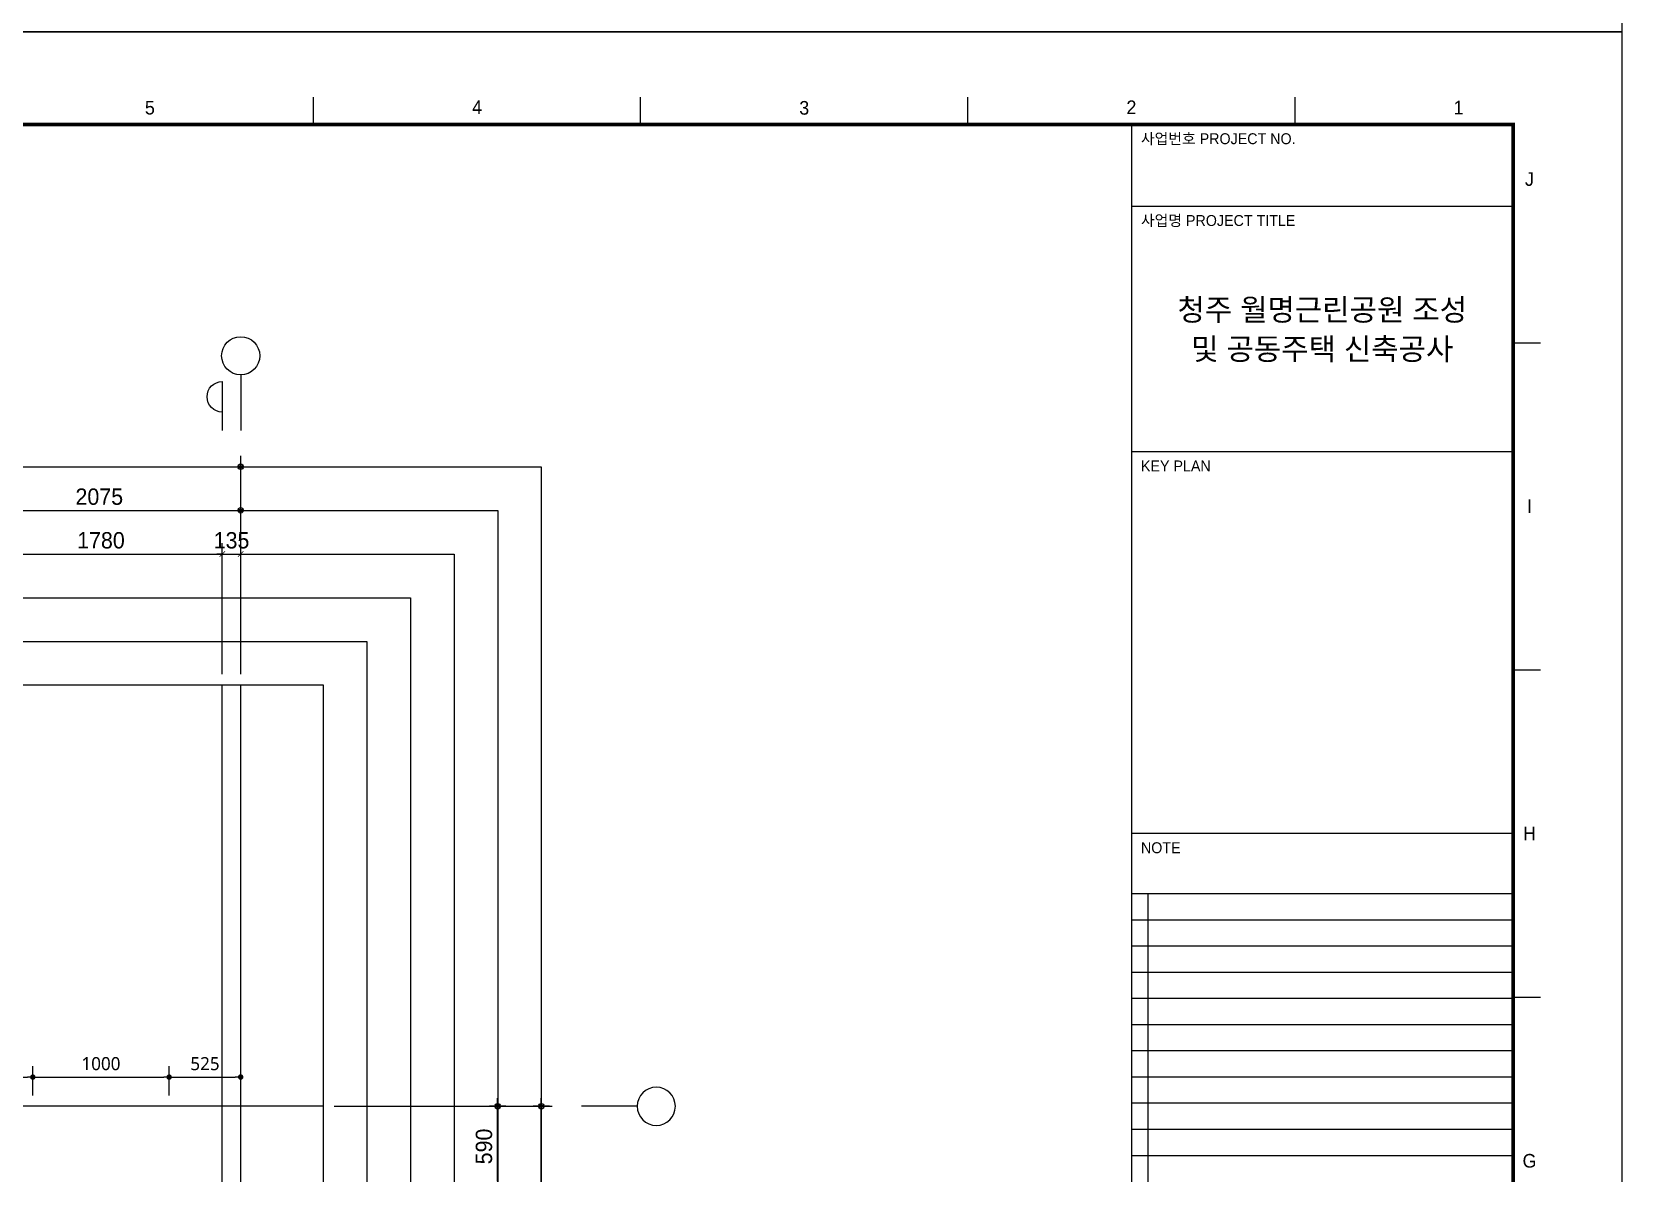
# Model space of a CAD drawing. Header units: millimetres. Extents: x 0 to 92204, y -190080 to 23760.
# Drawn here: x 72128 to 83794, y -32131 to -23760 of the extents above; entities that cross this region are included whole.
import ezdxf
from ezdxf.enums import TextEntityAlignment as Align
from ezdxf.xclip import XClip

# ---------------------------------------------------------------- set-up
doc = ezdxf.new("R2010")
doc.units = ezdxf.units.MM
doc.header["$LTSCALE"] = 100
doc.header["$XCLIPFRAME"] = 0
doc.linetypes.add('AUDIT_D_220706163347-0', pattern=[0])
doc.linetypes.add('CEN', pattern=[62, 60, -1, 0, -1])
doc.layers.get('defpoints').update_dxf_attribs({"color": 139})
for name, color, linetype in [('A-치수', 7, 'AUDIT_D_220706163347-0'), ('AA-BORD-FORM', 7, 'Continuous'), ('AA-BORD-TEXT', 3, 'Continuous'), ('AA-XXXX-DIMS', 7, 'Continuous'), ('CEN_CON', 1, 'CEN'), ('DIM', 7, 'AUDIT_D_220706163347-0'), ('MC', 135, 'Continuous')]:
    doc.layers.add(name, color=color, linetype=linetype)
doc.layers.add('AA-XXXX-MC', color=153, linetype='AUDIT_D_220706163347-0', plot=False)
doc.styles.add('HAUD01', font='Dotum.ttf')
doc.styles.add('맑은 고딕', font='malgun.ttf')
doc.styles.add('맑은고딕', font='malgun.ttf', dxfattribs={"width": 0.9})
doc.dimstyles.new('DIM_40', dxfattribs={"dimscale": 40, "dimtxt": 3, "dimasz": 1, "dimexe": 2, "dimexo": 2, "dimgap": 1, "dimtad": 1, "dimdec": 0, "dimzin": 0, "dimdsep": 46, "dimtxsty": '맑은고딕', "dimblk1": 'DIMDOT', "dimblk2": 'DIMDOT', "dimsah": 1, "dimcen": 0.09, "dimdle": 2, "dimclrd": 7, "dimclre": 7, "dimclrt": 3, "dimadec": 0, "dimazin": 0, "dimtfac": 1, "dimtdec": 0, "dimtix": 1, "dimtmove": 2, "dimatfit": 3, "dimldrblk": 'DIMDOT', "dimfxl": 2, "dimtolj": 1, "dimtzin": 0, "dimarcsym": 0})
doc.dimstyles.new('MCDIM_40', dxfattribs={"dimscale": 40, "dimtxt": 3, "dimasz": 1, "dimexe": 2, "dimexo": 2, "dimgap": 1, "dimtad": 1, "dimdec": 0, "dimzin": 0, "dimdsep": 46, "dimtxsty": '맑은고딕', "dimblk1": 'ARCHTICK', "dimblk2": 'ARCHTICK', "dimsah": 1, "dimcen": 0.09, "dimdle": 2, "dimclrd": 7, "dimclre": 7, "dimclrt": 3, "dimadec": 0, "dimazin": 0, "dimtfac": 1, "dimtdec": 0, "dimtix": 1, "dimtmove": 2, "dimatfit": 3, "dimldrblk": 'ARCHTICK', "dimfxl": 1, "dimtolj": 1, "dimtzin": 0, "dimarcsym": 0})
doc.dimstyles.new('NDIM40-in', dxfattribs={"dimscale": 40, "dimtxt": 2.4, "dimasz": 1, "dimexe": 2, "dimexo": 2, "dimgap": 1.2, "dimtad": 1, "dimdec": 0, "dimrnd": 0.25, "dimzin": 0, "dimdsep": 46, "dimtxsty": '맑은 고딕', "dimblk": 'DOT', "dimcen": 5, "dimclrd": 256, "dimclre": 256, "dimclrt": 3, "dimadec": 0, "dimazin": 0, "dimtfac": 1, "dimtdec": 0, "dimtix": 1, "dimtmove": 2, "dimatfit": 1, "dimldrblk": 'DIMDOT', "dimfxl": 0, "dimtolj": 1, "dimtzin": 0, "dimarcsym": 0})

# ---------------------------------------------------------------- blocks, each defined once
blk = doc.blocks.new('U-84A(확장)')
at = {"layer": 'CEN_CON'}
for p, q in [((14630, -300), (14630, 10635)), ((15235, 10335), (5345, 10335))]:
    blk.add_line(p, q, dxfattribs=at)
at = {"layer": 'MC'}
blk.add_line((14495, -300), (14495, 10635), dxfattribs=at)
blk = doc.blocks.new('DIMDOT')
at = {"layer": 'AA-XXXX-DIMS'}
for p, q in [((-1.5, 0), (1.5, 0)), ((0, -1.5), (0, 1.5))]:
    blk.add_line(p, q, dxfattribs=at)
for radius in [0.5, 0.25]:
    blk.add_circle((0, 0), radius, dxfattribs=at)
blk = doc.blocks.new('*D2794')
at = {"layer": 'defpoints', "color": 0, "transparency": 16777216}
for p in [(23506, -50710), (8876, -52310), (23506, -52310)]:
    blk.add_point(p, dxfattribs=at)
at = {"layer": 'DIM', "color": 7, "lineweight": -2, "transparency": 16777216}
for p, q in [((8876, -52230), (8876, -50630)), ((23506, -52230), (23506, -50630)), ((8916, -50710), (23466, -50710))]:
    blk.add_line(p, q, dxfattribs=at)
at = {"layer": 'DIM', "color": 7, "lineweight": -2, "transparency": 16777216, "xscale": 40, "yscale": 40, "zscale": 40, "rotation": 180}
blk.add_blockref('DIMDOT', (8876, -50710), dxfattribs=at)
at = {"layer": 'DIM', "color": 7, "lineweight": -2, "transparency": 16777216, "xscale": 40, "yscale": 40, "zscale": 40}
blk.add_blockref('DIMDOT', (23506, -50710), dxfattribs=at)
at = {"layer": 'DIM', "color": 3, "transparency": 16777216, "insert": (16191, -50610), "char_height": 120, "attachment_point": 5, "style": 'HAUD01'}
blk.add_mtext('\\A1;14630', dxfattribs=at)
blk = doc.blocks.new('*D2800')
at = {"layer": 'defpoints', "color": 0, "transparency": 16777216}
for p in [(23506, -51030), (21431, -52310), (23506, -52310)]:
    blk.add_point(p, dxfattribs=at)
at = {"layer": 'DIM', "color": 7, "lineweight": -2, "transparency": 16777216}
for p, q in [((21431, -52230), (21431, -50950)), ((23506, -52230), (23506, -50950)), ((21471, -51030), (23466, -51030))]:
    blk.add_line(p, q, dxfattribs=at)
at = {"layer": 'DIM', "color": 7, "lineweight": -2, "transparency": 16777216, "xscale": 40, "yscale": 40, "zscale": 40, "rotation": 180}
blk.add_blockref('DIMDOT', (21431, -51030), dxfattribs=at)
at = {"layer": 'DIM', "color": 7, "lineweight": -2, "transparency": 16777216, "xscale": 40, "yscale": 40, "zscale": 40}
blk.add_blockref('DIMDOT', (23506, -51030), dxfattribs=at)
at = {"layer": 'DIM', "color": 3, "transparency": 16777216, "insert": (22469, -50930), "char_height": 120, "attachment_point": 5, "style": 'HAUD01'}
blk.add_mtext('\\A1;2075', dxfattribs=at)
blk = doc.blocks.new('_ArchTick')
at = {"color": 0, "linetype": 'ByBlock', "const_width": 0.15}
blk.add_lwpolyline([(-0.5, -0.5), (0.5, 0.5)], dxfattribs=at)
blk = doc.blocks.new('*D2815')
at = {"layer": 'defpoints', "color": 0, "transparency": 16777216}
for p in [(23371, -51350), (21591, -52310), (23371, -52310)]:
    blk.add_point(p, dxfattribs=at)
at = {"layer": 'DIM', "color": 7, "lineweight": -2, "transparency": 16777216}
for p, q in [((21591, -52230), (21591, -51270)), ((23371, -52230), (23371, -51270)), ((21511, -51350), (23451, -51350))]:
    blk.add_line(p, q, dxfattribs=at)
at = {"layer": 'DIM', "color": 7, "lineweight": -2, "transparency": 16777216, "xscale": 40, "yscale": 40, "zscale": 40, "rotation": 180}
blk.add_blockref('_ArchTick', (21591, -51350), dxfattribs=at)
at = {"layer": 'DIM', "color": 7, "lineweight": -2, "transparency": 16777216, "xscale": 40, "yscale": 40, "zscale": 40}
blk.add_blockref('_ArchTick', (23371, -51350), dxfattribs=at)
at = {"layer": 'DIM', "color": 3, "transparency": 16777216, "insert": (22481, -51250), "char_height": 120, "attachment_point": 5, "style": 'HAUD01'}
blk.add_mtext('\\A1;1780', dxfattribs=at)
blk = doc.blocks.new('*D2816')
at = {"layer": 'defpoints', "color": 0, "transparency": 16777216}
for p in [(23506, -51350), (23371, -52310), (23506, -52310)]:
    blk.add_point(p, dxfattribs=at)
at = {"layer": 'DIM', "color": 7, "lineweight": -2, "transparency": 16777216}
for p, q in [((23371, -52230), (23371, -51270)), ((23506, -52230), (23506, -51270)), ((23371, -51350), (23331, -51350)), ((23371, -51350), (23506, -51350)), ((23506, -51350), (23546, -51350))]:
    blk.add_line(p, q, dxfattribs=at)
at = {"layer": 'DIM', "color": 7, "lineweight": -2, "transparency": 16777216, "xscale": 40, "yscale": 40, "zscale": 40}
blk.add_blockref('_ArchTick', (23371, -51350), dxfattribs=at)
at = {"layer": 'DIM', "color": 7, "lineweight": -2, "transparency": 16777216, "xscale": 40, "yscale": 40, "zscale": 40, "rotation": 180}
blk.add_blockref('_ArchTick', (23506, -51350), dxfattribs=at)
at = {"layer": 'DIM', "color": 3, "transparency": 16777216, "insert": (23439, -51250), "char_height": 120, "attachment_point": 5, "style": 'HAUD01'}
blk.add_mtext('\\A1;135', dxfattribs=at)
blk = doc.blocks.new('*D2846')
at = {"layer": 'defpoints', "color": 0, "transparency": 16777216}
for p in [(24111, -55400), (25711, -55400), (24111, -65735)]:
    blk.add_point(p, dxfattribs=at)
at = {"layer": 'DIM', "color": 7, "lineweight": -2, "transparency": 16777216}
for p, q in [((24191, -55400), (25791, -55400)), ((25711, -65695), (25711, -55440)), ((24191, -65735), (25791, -65735))]:
    blk.add_line(p, q, dxfattribs=at)
at = {"layer": 'DIM', "color": 7, "lineweight": -2, "transparency": 16777216, "xscale": 40, "yscale": 40, "zscale": 40}
for p, rotation in [((25711, -55400), 90), ((25711, -65735), 270)]:
    blk.add_blockref('DIMDOT', p, dxfattribs=dict(at, rotation=rotation))
at = {"layer": 'DIM', "color": 3, "transparency": 16777216, "insert": (25611, -60568), "char_height": 120, "attachment_point": 5, "rotation": 90, "style": 'HAUD01'}
blk.add_mtext('\\A1;10335', dxfattribs=at)
blk = doc.blocks.new('*D2851')
at = {"layer": 'defpoints', "color": 0, "transparency": 16777216}
for p in [(24111, -55400), (25391, -55400), (24111, -55990)]:
    blk.add_point(p, dxfattribs=at)
at = {"layer": 'DIM', "color": 7, "lineweight": -2, "transparency": 16777216}
for p, q in [((24191, -55400), (25471, -55400)), ((25391, -55950), (25391, -55440)), ((24191, -55990), (25471, -55990))]:
    blk.add_line(p, q, dxfattribs=at)
at = {"layer": 'DIM', "color": 7, "lineweight": -2, "transparency": 16777216, "xscale": 40, "yscale": 40, "zscale": 40}
for p, rotation in [((25391, -55400), 90), ((25391, -55990), 270)]:
    blk.add_blockref('DIMDOT', p, dxfattribs=dict(at, rotation=rotation))
at = {"layer": 'DIM', "color": 3, "transparency": 16777216, "insert": (25291, -55695), "char_height": 120, "attachment_point": 5, "rotation": 90, "style": 'HAUD01'}
blk.add_mtext('\\A1;590', dxfattribs=at)
blk = doc.blocks.new('중심')
at = {"layer": 'DIM'}
blk.add_line((-350, 0), (0, 0), dxfattribs=at)
blk.add_circle((-470, 0), 120, dxfattribs=at)
blk = doc.blocks.new('XR-FORM 청주월명')
at = {"layer": 'AA-BORD-FORM', "color": 2}
for p, q in [((601, 577), (601, 582)), ((661, 577), (661, 582)), ((721, 577), (721, 582)), ((781, 577), (781, 582)), ((751, 577), (751, 17)), ((821, 537), (826, 537)), ((821, 477), (826, 477)), ((821, 417), (826, 417))]:
    blk.add_line(p, q, dxfattribs=at)
at = {"layer": 'AA-BORD-FORM', "color": 3}
for p, q in [((821, 562), (751, 562)), ((821, 517), (751, 517)), ((821, 447), (751, 447))]:
    blk.add_line(p, q, dxfattribs=at)
at = {"layer": 'AA-BORD-FORM', "color": 1}
blk.add_lwpolyline([(0, 0), (841, 0), (841, 594), (0, 594)], close=True, dxfattribs=at)
at = {"layer": 'AA-BORD-FORM', "color": 2, "const_width": 0.682}
blk.add_lwpolyline([(21, 17), (21, 577), (821, 577), (821, 17)], close=True, dxfattribs=at)
at = {"layer": 'defpoints'}
for p, q in [((751, 436), (821, 436)), ((754, 436), (754, 292)), ((751, 431.2), (821, 431.2)), ((751, 426.4), (821, 426.4)), ((751, 421.6), (821, 421.6)), ((751, 416.8), (821, 416.8)), ((751, 412), (821, 412)), ((751, 407.2), (821, 407.2)), ((751, 402.4), (821, 402.4)), ((751, 397.6), (821, 397.6)), ((751, 392.8), (821, 392.8)), ((751, 388), (821, 388))]:
    blk.add_line(p, q, dxfattribs=at)
at = {"layer": 'AA-BORD-TEXT', "color": 7, "style": 'HAUD01'}
for s, p in [('5', (571, 580.09)), ('4', (631, 580.19)), ('3', (691, 580.06)), ('2', (751, 580.16)), ('1', (811, 580.12)), ('J', (824, 567)), ('I', (824, 507)), ('H', (824, 447)), ('G', (824, 387))]:
    blk.add_text(s, height=2.5, dxfattribs=at).set_placement(p, align=Align.MIDDLE_CENTER)
at = {"layer": 'AA-BORD-TEXT', "color": 3, "style": 'HAUD01'}
for s, p in [('사업번호 PROJECT NO.', (752.75, 573.4)), ('사업명 PROJECT TITLE', (752.75, 558.4)), ('KEY PLAN', (752.75, 513.4)), ('NOTE', (752.75, 443.4))]:
    blk.add_text(s, height=2, rotation=360, dxfattribs=at).set_placement(p)
for s, rotation, p in [('청주 월명근린공원 조성', 360, (786, 543.05)), ('및 공동주택 신축공사', 0, (786, 535.85))]:
    blk.add_text(s, height=4, rotation=rotation, dxfattribs=at).set_placement(p, align=Align.MIDDLE_CENTER)
blk = doc.blocks.new('_Dot')
at = {"color": 0, "linetype": 'ByBlock', "lineweight": -2}
blk.add_line((-0.5, 0), (-1, 0), dxfattribs=at)
at = {"color": 0, "linetype": 'ByBlock', "const_width": 0.5}
blk.add_lwpolyline([(-0.25, 0, 1), (0.25, 0, 1)], format="xyb", close=True, dxfattribs=at)
blk = doc.blocks.new('*D563')
at = {"layer": 'defpoints', "color": 0, "transparency": 16777216}
for p in [(72135, -31426), (71585, -31640), (72135, -31640)]:
    blk.add_point(p, dxfattribs=at)
at = {"layer": 'DIM', "lineweight": -2, "transparency": 16777216}
for p, q in [((71585, -31560), (71585, -31346)), ((72135, -31560), (72135, -31346)), ((71625, -31426), (72095, -31426))]:
    blk.add_line(p, q, dxfattribs=at)
at = {"layer": 'DIM', "lineweight": -2, "transparency": 16777216, "xscale": 40, "yscale": 40, "zscale": 40, "rotation": 180}
blk.add_blockref('_Dot', (71585, -31426), dxfattribs=at)
at = {"layer": 'DIM', "lineweight": -2, "transparency": 16777216, "xscale": 40, "yscale": 40, "zscale": 40}
blk.add_blockref('_Dot', (72135, -31426), dxfattribs=at)
at = {"layer": 'DIM', "color": 3, "transparency": 16777216, "insert": (71860, -31328), "char_height": 96, "attachment_point": 5, "style": '맑은 고딕'}
blk.add_mtext('\\A1;550', dxfattribs=at)
blk = doc.blocks.new('*D527')
at = {"layer": 'defpoints', "color": 0, "transparency": 16777216}
for p in [(73135, -31426), (72135, -31640), (73135, -31640)]:
    blk.add_point(p, dxfattribs=at)
at = {"layer": 'DIM', "lineweight": -2, "transparency": 16777216}
for p, q in [((72135, -31560), (72135, -31346)), ((73135, -31560), (73135, -31346)), ((72175, -31426), (73095, -31426))]:
    blk.add_line(p, q, dxfattribs=at)
at = {"layer": 'DIM', "lineweight": -2, "transparency": 16777216, "xscale": 40, "yscale": 40, "zscale": 40, "rotation": 180}
blk.add_blockref('_Dot', (72135, -31426), dxfattribs=at)
at = {"layer": 'DIM', "lineweight": -2, "transparency": 16777216, "xscale": 40, "yscale": 40, "zscale": 40}
blk.add_blockref('_Dot', (73135, -31426), dxfattribs=at)
at = {"layer": 'DIM', "color": 3, "transparency": 16777216, "insert": (72635, -31328), "char_height": 96, "attachment_point": 5, "style": '맑은 고딕'}
blk.add_mtext('\\A1;1000', dxfattribs=at)
blk = doc.blocks.new('*D528')
at = {"layer": 'defpoints', "color": 0, "transparency": 16777216}
for p in [(73660, -31426), (73135, -31640), (73660, -31640)]:
    blk.add_point(p, dxfattribs=at)
at = {"layer": 'DIM', "lineweight": -2, "transparency": 16777216}
for p, q in [((73135, -31560), (73135, -31346)), ((73660, -31560), (73660, -31346)), ((73175, -31426), (73620, -31426))]:
    blk.add_line(p, q, dxfattribs=at)
at = {"layer": 'DIM', "lineweight": -2, "transparency": 16777216, "xscale": 40, "yscale": 40, "zscale": 40, "rotation": 180}
blk.add_blockref('_Dot', (73135, -31426), dxfattribs=at)
at = {"layer": 'DIM', "lineweight": -2, "transparency": 16777216, "xscale": 40, "yscale": 40, "zscale": 40}
blk.add_blockref('_Dot', (73660, -31426), dxfattribs=at)
at = {"layer": 'DIM', "color": 3, "transparency": 16777216, "insert": (73398, -31328), "char_height": 96, "attachment_point": 5, "style": '맑은 고딕'}
blk.add_mtext('\\A1;525', dxfattribs=at)
blk = doc.blocks.new('DIM-1108')
at = {"layer": 'DIM'}
blk.add_lwpolyline([(23371.2, -50308.6, -1), (23371.2, -50084.6), (23371.2, -50444.6)], format="xyb", dxfattribs=at)
at = {"layer": 'A-치수', "xscale": 1.166666666666666, "yscale": 1.166666666666666, "zscale": 1.166666666666666, "rotation": 270}
blk.add_blockref('중심', (23506.2, -50444.6), dxfattribs=at)
at = {"layer": 'A-치수', "xscale": -1.166666666666666, "yscale": 1.166666666666666, "zscale": 1.166666666666666}
blk.add_blockref('중심', (26006.2, -55400.4, 0), dxfattribs=at)
at = {"layer": 'DIM'}
for base, p1, p2, dimstyle, override, picture, middle in [((23506.2, -50710.4), (8876.2, -52310.4), (23506.2, -52310.4), 'DIM_40', {"dimscale": 40, "dimtxsty": 'HAUD01'}, '*D2794', (16191.2, -50610.3)), ((23506.2, -51030.4), (21431.2, -52310.4), (23506.2, -52310.4), 'DIM_40', {"dimscale": 40, "dimtxsty": 'HAUD01'}, '*D2800', (22468.7, -50930.3)), ((23371.2, -51350.4), (21591.2, -52310.4), (23371.2, -52310.4), 'MCDIM_40', {"dimtxsty": 'HAUD01'}, '*D2815', (22481.2, -51250.3)), ((23506.2, -51350.4), (23371.2, -52310.4), (23506.2, -52310.4), 'MCDIM_40', {"dimtxsty": 'HAUD01'}, '*D2816', (23438.7, -51250.3))]:
    dim = blk.add_linear_dim(base=base, p1=p1, p2=p2, dimstyle=dimstyle, override=override, dxfattribs=at)
    dim.commit()
    dim.dimension.update_dxf_attribs({"geometry": picture, "text_midpoint": middle})
for base, p1, picture, middle in [((25711.2, -55400.4), (24111.2, -65735.4), '*D2846', (25611.1, -60567.9)), ((25391.2, -55400.4), (24111.2, -55990.4), '*D2851', (25291.1, -55695.4))]:
    dim = blk.add_linear_dim(base=base, p1=p1, p2=(24111.2, -55400.4), angle=270, dimstyle='DIM_40', override={"dimscale": 40, "dimtxsty": 'HAUD01'}, dxfattribs=at)
    dim.commit()
    dim.dimension.update_dxf_attribs({"geometry": picture, "text_midpoint": middle})

msp = doc.modelspace()

# ---------------------------------------------------------------- linework, layer by layer
at = {"layer": 'AA-XXXX-MC'}
msp.add_line((73525.2, -31340.4), (73525.2, -28550.4), dxfattribs=at)
at = {"layer": 'CEN_CON'}
msp.add_line((73660.2, -31340.4), (73660.2, -28550.4), dxfattribs=at)
at = {"layer": 'defpoints'}
for points in [[(75865.2, -43875.4), (56236, -43875.4), (56236, -26950.4), (75865.2, -26950.4)], [(75545.2, -43555.4), (56556, -43555.4), (56556, -27270.4), (75545.2, -27270.4)], [(75225.2, -43235.4), (56876, -43235.4), (56876, -27590.4), (75225.2, -27590.4)], [(74905.2, -42915.4), (57196, -42915.4), (57196, -27910.4), (74905.2, -27910.4)], [(74585.2, -42595.4), (57516, -42595.4), (57516, -28230.4), (74585.2, -28230.4)], [(74265.2, -42275.4), (57836, -42275.4), (57836, -28550.4), (74265.2, -28550.4)]]:
    msp.add_lwpolyline(points, close=True, dxfattribs=at)

# ---------------------------------------------------------------- block references
msp.add_blockref('DIM-1108', (50153.9, 23760))
at = {"xscale": 40, "yscale": 40, "zscale": 40}
for p in [(50153.9, -23760), (50153.9, -47520)]:
    msp.add_blockref('XR-FORM 청주월명', p, dxfattribs=at)
ref = msp.add_blockref('U-84A(확장)', (59030.2, -41975.4))
XClip(ref).set_block_clipping_path([(-1194.1410816024, -300), (15235, 13425)])

# ---------------------------------------------------------------- dimensions: what is measured, and where the dimension line sits
at = {"layer": 'DIM'}
for base, p1, p2, picture, middle in [((72135.2, -31425.8), (71585.2, -31640.4), (72135.2, -31640.4), '*D563', (71860.2, -31328.2)), ((73135.2, -31425.8), (72135.2, -31640.4), (73135.2, -31640.4), '*D527', (72635.2, -31327.9)), ((73660.2, -31425.8), (73135.2, -31640.4), (73660.2, -31640.4), '*D528', (73397.7, -31328.2))]:
    dim = msp.add_linear_dim(base=base, p1=p1, p2=p2, dimstyle='NDIM40-in', override={"dimscale": 40}, dxfattribs=at)
    dim.commit()
    dim.dimension.update_dxf_attribs({"geometry": picture, "text_midpoint": middle})

doc.saveas('drawing.dxf')
